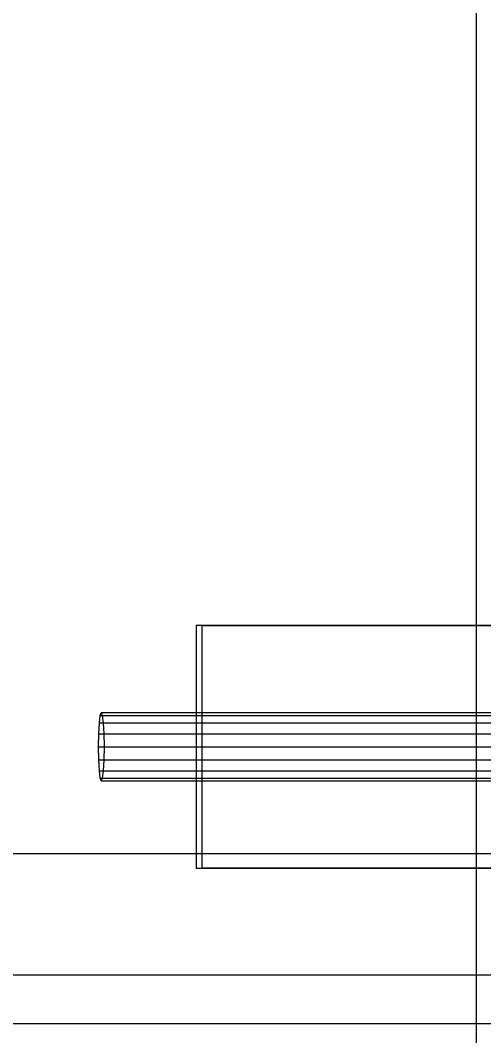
# Model space of a CAD drawing. Header units: millimetres. Extents: x -1970 to 34302, y -80068 to 6837.
# Drawn here: x 27429.3 to 27524.7, y -17697.5 to -17488.4 of the extents above; entities that cross this region are included whole.
import ezdxf

# ---------------------------------------------------------------- set-up
doc = ezdxf.new("R2010")
doc.units = ezdxf.units.MM
for name, color, linetype, lineweight in [('COTAS_P', 1, 'Continuous', 0), ('superior_C05', 7, 'Continuous', 0), ('superior_C07', 7, 'Continuous', 0)]:
    doc.layers.add(name, color=color, linetype=linetype, lineweight=lineweight)
doc.dimstyles.new('R19_100', dxfattribs={"dimtxt": 250, "dimasz": 150, "dimexe": 150, "dimexo": 80, "dimgap": 100, "dimtad": 1, "dimtih": 1, "dimtoh": 1, "dimdsep": 46, "dimcen": 0.09, "dimadec": 0, "dimazin": 0, "dimtfac": 1, "dimtdec": 4, "dimtofl": 0, "dimtmove": 0, "dimatfit": 3, "dimfxl": 1, "dimtolj": 1, "dimtzin": 0, "dimarcsym": 0})

# ---------------------------------------------------------------- blocks, each defined once
blk = doc.blocks.new('*D23')
at = {"layer": 'COTAS_P', "color": 0, "lineweight": -2, "transparency": 16777216}
for p, q in [((25128.19, -17920), (25128.19, -16950)), ((27628.19, -17920), (27628.19, -16950)), ((25278.19, -17100), (27478.19, -17100))]:
    blk.add_line(p, q, dxfattribs=at)
at = {"layer": 'COTAS_P', "color": 0, "transparency": 16777216}
for points in [[(25278.19, -17075), (25278.19, -17125), (25128.19, -17100)], [(27478.19, -17075), (27478.19, -17125), (27628.19, -17100)]]:
    blk.add_solid(points, dxfattribs=at)
at = {"layer": 'Defpoints', "color": 0, "transparency": 16777216}
for p in [(27628.19, -17100), (25128.19, -18000), (27628.19, -18000)]:
    blk.add_point(p, dxfattribs=at)

msp = doc.modelspace()

# ---------------------------------------------------------------- linework, layer by layer
at = {"layer": 'superior_C05'}
for p, q in [((27523.187, -17700), (27523.187, -17430)), ((27108.187, -17660), (28033.187, -17660)), ((27128.187, -17685), (27578.187, -17685)), ((27128.187, -17695), (27578.187, -17695))]:
    msp.add_line(p, q, dxfattribs=at)
at = {"layer": 'superior_C07'}
for p, q in [((27714.678, -17613), (27465.489, -17613)), ((27465.489, -17613), (27465.489, -17663)), ((27466.696, -17613), (27465.489, -17613)), ((27466.696, -17663), (27466.696, -17613)), ((27466.696, -17613), (27715.885, -17613)), ((27445.741, -17631.533), (27445.956, -17631)), ((27445.956, -17631), (27446.172, -17631.533)), ((27675.21, -17631), (27445.956, -17631)), ((27445.436, -17635.321), (27445.558, -17633.05)), ((27445.558, -17633.05), (27445.741, -17631.533)), ((27445.558, -17633.05), (27674.812, -17633.05)), ((27445.741, -17631.533), (27674.995, -17631.533)), ((27446.172, -17631.533), (27446.354, -17633.05)), ((27446.172, -17631.533), (27675.426, -17631.533)), ((27446.354, -17633.05), (27446.476, -17635.321)), ((27446.354, -17633.05), (27675.609, -17633.05)), ((27445.393, -17638), (27445.436, -17635.321)), ((27445.436, -17635.321), (27674.69, -17635.321)), ((27446.476, -17635.321), (27446.519, -17638)), ((27446.476, -17635.321), (27675.731, -17635.321)), ((27445.436, -17640.679), (27445.393, -17638)), ((27445.393, -17638), (27674.647, -17638)), ((27446.519, -17638), (27446.476, -17640.679)), ((27446.519, -17638), (27675.774, -17638)), ((27445.558, -17642.95), (27445.436, -17640.679)), ((27445.436, -17640.679), (27674.69, -17640.679)), ((27446.476, -17640.679), (27446.354, -17642.95)), ((27446.476, -17640.679), (27675.731, -17640.679)), ((27445.741, -17644.467), (27445.558, -17642.95)), ((27445.558, -17642.95), (27674.812, -17642.95)), ((27446.354, -17642.95), (27446.172, -17644.467)), ((27446.354, -17642.95), (27675.609, -17642.95)), ((27445.956, -17645), (27445.741, -17644.467)), ((27445.741, -17644.467), (27674.995, -17644.467)), ((27446.172, -17644.467), (27445.956, -17645)), ((27445.956, -17645), (27675.21, -17645)), ((27446.172, -17644.467), (27675.426, -17644.467)), ((27465.489, -17663), (27714.678, -17663)), ((27465.489, -17663), (27466.696, -17663)), ((27715.885, -17663), (27466.696, -17663))]:
    msp.add_line(p, q, dxfattribs=at)

# ---------------------------------------------------------------- dimensions: what is measured, and where the dimension line sits
at = {"layer": 'COTAS_P'}
dim = msp.add_aligned_dim(p1=(25128.187, -18000), p2=(27628.187, -18000), distance=900, text='<> P', dimstyle='R19_100', dxfattribs=at)
dim.commit()
dim.dimension.update_dxf_attribs({"geometry": '*D23', "text_midpoint": (26378.187, -17100)})

doc.saveas('drawing.dxf')
